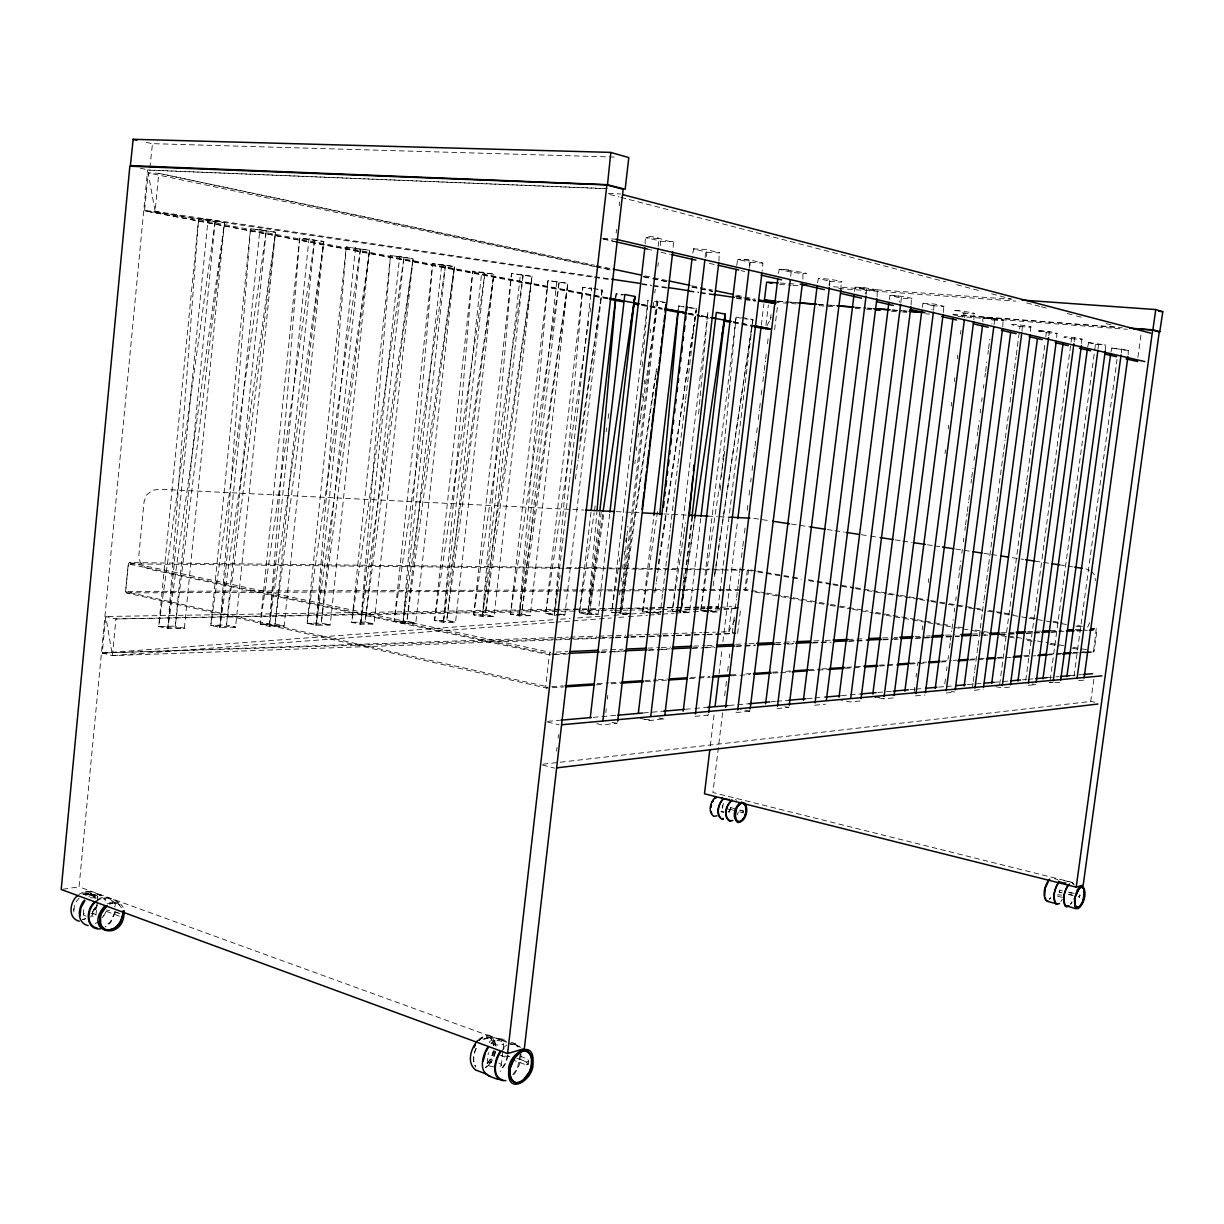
<?xml version="1.0" encoding="UTF-8"?>
<svg xmlns="http://www.w3.org/2000/svg" width="1224" height="1224" viewBox="0 0 1224 1224"><rect width="100%" height="100%" fill="white"/><g stroke="black" fill="none" stroke-linecap="round" stroke-linejoin="round"><path stroke-width="0.75" stroke-dasharray="5 3.75" d="M520.322 1053.971L517.568 1067.634L512.366 1075.422M520.919 1053.573C521.256 1061.805 518.089 1070.005 512.581 1076.095M723.353 803.357L722.053 810.41M167.826 628.646L198.625 218.683L208.065 219.264L224.543 222.431L184.38 628.279L167.826 628.646L158.692 626.474L198.625 218.683L215.118 221.85L224.543 222.431L175.262 626.122L158.692 626.474L215.118 221.85L208.065 219.264L167.826 628.646L224.543 222.431M219.907 627.468L250.507 228.628L275.507 232.223L235.589 627.116L219.907 627.468L210.819 625.357L250.507 228.628L275.507 232.223L226.501 625.02L210.819 625.357L266.128 231.611L259.901 229.225L219.907 627.468L275.507 232.223M269.265 626.351L299.651 238.037L323.763 241.495L284.136 626.015L269.265 626.351L260.222 624.301L299.651 238.037L323.763 241.495L275.109 623.98L260.222 624.301L314.461 240.868L308.983 238.649L269.265 626.351L323.763 241.495M316.098 625.296L346.254 246.973L369.556 250.293L330.235 624.974L316.098 625.296L307.117 623.307L346.254 246.973L369.556 250.293L321.269 623.001L307.117 623.307L360.315 249.65L355.526 247.6L316.098 625.296L369.556 250.293M360.621 624.286L390.533 255.449L413.069 258.662L374.054 623.995L360.621 624.286L351.701 622.343L390.533 255.449L413.069 258.662L365.165 622.052L351.701 622.343L403.889 258.004L399.728 256.091L360.621 624.286L413.069 258.662M402.971 623.337L432.638 263.512L454.441 266.603L415.778 623.047L402.971 623.337L394.128 621.44L432.638 263.512L454.441 266.603L406.949 621.165L394.128 621.44L445.352 265.945L441.757 264.17L402.971 623.337L454.441 266.603M443.333 622.419L472.724 271.192L493.853 274.176L455.542 622.144L443.333 622.419L434.551 620.568L472.724 271.192L493.853 274.176L446.775 620.308L434.551 620.568L484.842 273.503L481.766 271.85L443.333 622.419L493.853 274.176M482.378 616.605L511.51 273.442L531.996 276.364L494.022 616.376L482.378 616.605L473.673 614.831L511.51 273.442L531.996 276.364L485.347 614.601L473.673 614.831L523.061 275.691L520.46 274.1L482.378 616.605L531.996 276.364M519.129 615.886L547.969 280.541L567.86 283.371L530.252 615.672L519.129 615.886L510.5 614.142L547.969 280.541L567.86 283.371L521.654 613.943L510.5 614.142L559.016 282.698L556.843 281.214L519.129 615.886L567.86 283.371M593.365 288.359L602.132 290.073L564.891 614.999L554.243 615.198L582.823 287.334L591.605 288.007L554.243 615.198L545.705 613.499L582.823 287.334L591.62 289.048M590.978 512.229L579.396 612.872L587.857 614.54L596.899 512.06M615.81 297.616L616.146 293.821L624.837 294.51M626.826 537.826L620.048 613.913L626.55 613.79M626.994 535.913L627.851 526.412M642.095 366.619L642.615 360.912M643.288 353.292L648.032 300.033L611.663 612.291L616.682 613.255M683.436 580.543L680.498 612.734L689.495 612.551L700.801 518.119M683.604 578.646L684.293 571.072M698.598 413.926L699.287 406.368M699.47 404.471L707.916 311.692L672.282 611.174L677.209 612.107M720.125 490.365L720.645 484.658M721.349 477.039L736.052 317.184L744.391 317.873L752.913 319.541L717.555 612L710.654 612.138M506.415 1042.114L79.055 886.849L147.63 169.968L607.9 188.634M613.729 637.826L112.424 655.605L102.25 653.019L105.754 616.483L571.44 609.108M607.915 298.931L144.57 210.757L148.196 172.89L158.768 173.334L594.512 265.226M149.879 167.856L152.48 143.652L617.003 157.146M83.278 914.558L83.813 908.958M112.424 655.605L115.943 618.931L105.754 616.483L112.424 655.605L554.12 622.282M607.548 297.799L155.111 211.385L158.768 173.334L611.954 269.815M95.962 915.169L97.216 902.134M97.4 900.267L97.767 896.549M215.118 221.85L175.262 626.122L184.38 628.279L158.692 626.474M266.128 231.611L226.501 625.02L235.589 627.116L210.819 625.357M314.461 240.868L275.109 623.98L284.136 626.015L260.222 624.301M360.315 249.65L321.269 623.001L330.235 624.974L307.117 623.307M403.889 258.004L365.165 622.052L374.054 623.995L351.701 622.343M445.352 265.945L406.949 621.165L415.778 623.047L394.128 621.44M484.842 273.503L446.775 620.308L455.542 622.144L434.551 620.568M523.061 275.691L485.347 614.601L494.022 616.376L473.673 614.831M559.016 282.698L521.654 613.943L530.252 615.672L510.5 614.142M487.121 1063.442L488.376 1052.502M501.259 1065.538L502.926 1050.957M503.141 1049.136L503.768 1043.659A7.237 2.31 5.5 0 0 494.297 1040.232A7.237 2.31 5.5 0 0 491.987 1043.965A7.237 2.31 5.5 0 0 503.768 1043.659M559.123 567.401L129.453 562.596L128.474 563.667L125.582 591.636L547.908 686.878L546.516 688.087L126.531 592.89L125.582 591.636L128.26 563.851L129.453 562.596L550.601 652.346L549.438 653.876L545.69 686.664L546.516 688.087L563.667 686.955M556.599 751.092L557.012 747.436M558.067 738.286L558.481 734.645M616.116 233.08L616.544 229.408M619.268 205.632L619.696 201.975M615.703 297.616L616.146 293.821L622.878 295.137M609.674 514.065L598.046 614.341L587.857 614.54L599.668 512.275M601.229 512.122L589.601 612.688L579.396 612.872L594.176 512.841M645.293 243.882C642.661 227.985 667.355 243.362 673.567 241.832L672.955 250.078M658.191 246.544L659.017 238.527L646.119 237.793M605.819 712.506L606.263 708.696M607.364 699.21L607.808 695.416M619.558 594.803L620.002 591.008M621.103 581.522L621.547 577.713M622.664 568.227L623.108 564.432M624.209 554.931L624.653 551.137M625.77 541.651L626.198 537.856M634.843 463.819L635.287 460.025M636.404 450.524L636.847 446.729M637.949 437.243L638.393 433.449M639.509 423.948L639.953 420.153M641.055 410.667L641.498 406.873M642.6 397.372L643.044 393.577M644.161 384.091L644.604 380.297M650.143 332.836L650.587 329.042M653.249 306.26L653.692 302.466M654.794 292.964L655.238 289.17M657.9 266.388L658.344 262.594M660.333 245.504L660.501 241.067L646.364 237.716M664.693 302.297L656.645 300.722L620.048 613.913L656.477 368.638M656.645 300.722L657.716 301.915L621.44 612.107L614.922 612.23M650.893 613.301L642.585 611.709L653.999 514.876M692.692 253.154L694.008 248.747M662.505 594.206L660.272 613.117L652.774 613.27M662.735 592.309L670.125 529.87M670.354 527.972L677.759 465.533M677.974 463.636L685.379 401.197M685.608 399.315L693.014 336.875M693.228 334.978L694.574 323.626M694.804 321.728L696.15 310.376L657.915 566.268M705.146 257.728L705.651 249.574M706.569 256.459L706.768 252.037L693.304 248.977M718.962 261.049L719.177 252.618M692.004 516.39L680.498 612.734L694.941 516.344M692.6 516.237L681.294 611.006L675.878 611.097M736.68 265.531L737.735 259.381L750.159 262.334L749.715 268.607M708.926 612.168L700.786 610.638L736.052 317.184L741.178 318.179M749.149 268.24L750.006 260.238L737.873 259.35L750.006 259.978L762.919 263.191L762.124 271.315M710.272 746.028L714.173 713.791M719.008 673.98L721.992 649.347M722.91 641.759L737.628 520.429M761.297 325.171L763.883 303.827M738.913 607.884L731.768 606.568L728.708 631.706L717.249 632.089M765.933 325.247L768.381 304.99M722.604 712.796L712.904 792.54L1073.968 882.81M724.669 695.768L725.602 688.194M725.832 686.312L726.75 678.739M727.668 671.165L728.356 665.489M729.274 657.931L729.734 654.136M732.273 633.328L733.421 623.857M733.65 621.976L734.339 616.299M735.257 608.726L736.404 599.27M736.634 597.373L738.026 586.021M738.256 584.123L739.403 574.668M739.633 572.771L740.551 565.197M741.469 557.639L742.616 548.168M742.846 546.287L743.549 540.61M744.467 533.037L745.156 527.36M747.221 510.332L748.139 502.758M749.057 495.184L749.761 489.508M750.679 481.935L751.138 478.156M752.056 470.582L752.745 464.906M753.663 457.348L754.81 447.877M755.04 445.995L755.744 440.319M756.662 432.745L757.35 427.069M758.268 419.495L759.416 410.04M759.645 408.143L760.333 402.466M761.252 394.893L761.955 389.217M762.873 381.643L764.021 372.188M764.25 370.291L765.398 360.835M765.627 358.938L766.545 351.38M767.463 343.806L768.167 338.13M770.432 319.495L771.059 314.277M778.449 273.472L779.26 269.234L791.76 270.06M737.628 633.42L740.704 608.206M774.624 329.715L777.776 303.873M755.698 570.782L748.17 569.512L747.313 570.246L744.988 589.341L745.63 590.335L753.143 591.682M790.719 276.379L791.347 270.106M802.913 279.087L802.959 272.631M817.556 282.729L818.366 278.506L829.382 281.122L829.122 285.467M829.612 285.467L829.933 279.24M840.873 290.103L841.179 281.765M854.429 291.45L855.224 287.242L865.628 289.721L865.337 294.035M866.271 294.188L866.929 288.145L855.392 287.212M877.118 296.774L877.226 290.379M889.251 299.696L890.032 295.504L899.87 297.83L899.564 302.144M900.895 302.45L901.553 296.407L890.215 295.474M911.146 304.898L911.283 298.503M922.192 307.499L922.972 303.307L932.275 305.526L931.969 309.81M933.637 310.253L934.004 304.087M943.337 312.579L943.505 306.199M914.114 692.279L914.848 686.603M916.072 677.117L916.577 673.338M917.556 665.749L918.046 661.954M922.207 629.748L922.697 625.954M928.343 582.379L928.832 578.585M945.02 453.523L945.509 449.728M948.202 428.89L948.692 425.095M951.14 406.154L951.629 402.359M954.337 381.521L954.827 377.726M957.275 358.77L957.765 354.991M960.457 334.137L960.947 330.358M962.676 317.093C967.633 310.957 950.268 306.704 953.404 314.889L1122.27 327.787M964.65 317.643L965.032 311.493M973.86 319.847L974.044 313.497M983.025 321.897C980.21 313.864 996.55 317.781 991.807 323.993M944.806 683.91L945.54 678.218M946.534 670.645L947.024 666.851M948.019 659.277L948.508 655.483M949.503 647.909L950.237 642.233M950.497 640.336L951.721 630.865M951.981 628.968L953.205 619.497M954.2 611.923L954.689 608.129M955.684 600.556L956.189 596.761M957.168 589.188L957.673 585.393M958.652 577.82L959.402 572.144M959.647 570.246L960.886 560.776M961.865 553.202L962.37 549.408M963.365 541.834L963.854 538.04M964.849 530.466L965.338 526.672M965.583 524.79L967.067 513.422M967.312 511.525L968.551 502.054M968.796 500.157L970.035 490.686M971.03 483.113L971.519 479.318M971.764 477.421L973.004 467.951M973.998 460.377L974.488 456.583M975.482 449.009L976.232 443.333M977.211 435.744L977.716 431.965M977.961 430.068L979.2 420.597M980.179 413.024L980.684 409.229M981.663 401.656L982.168 397.861M983.408 388.39L983.897 384.611M984.892 377.023L985.381 373.243M985.626 371.346L986.865 361.876M987.86 354.302L988.349 350.508M988.594 348.611L989.834 339.14M994.072 324.651L994.76 318.653L983.974 317.72M1002.808 326.747L1003.022 320.413M972.529 687.031L973.034 683.252M973.279 681.37L974.518 671.93M974.763 670.048L977.746 647.419M978.007 645.522L982.229 613.469M982.474 611.572L983.714 602.147M983.974 600.265L985.213 590.825M985.458 588.943L988.441 566.314M988.686 564.417L992.924 532.348M993.169 530.466L994.408 521.042M994.653 519.144L999.136 485.194M999.381 483.312L1003.604 451.243M1003.848 449.361L1005.103 439.936M1005.348 438.039L1009.815 404.088M1010.075 402.206L1012.799 381.46M1013.059 379.578L1014.298 370.138M1014.543 368.256L1016.042 356.934M1016.287 355.052L1020.005 326.425L1011.651 324.773M1022.025 331.306L1022.423 325.202M1030.577 331.413L1030.562 326.992M999.656 684.583L1005.179 642.998M1005.424 641.116L1026.523 482.332M1026.783 480.435L1044.868 344.342M1045.877 336.784L1046.245 332.546L1038.411 331.107M1048.846 335.774L1049.289 331.673L1038.855 330.725M1056.756 337.64L1056.756 333.249M1025.758 680.376L1071.49 338.941L1063.901 337.151M1074.167 341.787L1074.335 337.579M1081.695 343.607L1081.71 339.216M1087.708 346.683L1088.824 342.445M1050.177 680.039L1094.424 352.191M1094.684 350.309L1095.449 344.311L1088.427 342.552M1098.035 349.452L1098.479 343.347M1105.226 351.15L1105.517 344.893M1110.902 352.175L1112.019 347.953M1074.014 676.031L1117.053 359.458M1121.322 353.048L1121.521 348.84M1128.191 354.685L1128.237 350.324M1093.598 650.954L1096.23 628.677L1097.041 629.809L1094.118 651.153L1093.047 651.948L1094.118 651.153M1093.874 679.305L1090.691 701.459L542.752 764.22M1137.892 357.393L1141.212 333.142M575.372 479.089L576.443 471.531M576.703 469.649L578.049 460.193M578.309 458.296L602.132 290.073L596.884 289.66M603.631 514.814L589.601 612.688L598.046 614.341L579.396 612.872M652.346 398.856L621.44 612.107L629.809 613.714M652.622 396.974L655.36 378.094M655.636 376.212L656.447 370.551M559.781 613.974L564.891 614.999L545.705 613.499L588.943 319.541M590.044 311.998L590.595 308.234M554.243 615.198L558.419 586.847M559.536 579.289L560.102 575.51M579.855 441.298L580.696 435.622M580.972 433.724L602.132 290.073M654.733 592.722L656.125 583.312M656.401 581.431L696.364 308.479L678.601 305.985L678.157 309.779L678.601 305.985L684.17 307.071M594.451 510.959L595.277 505.298M606.155 431.689L606.721 427.91M608.114 418.47L608.955 412.809M587.857 614.54L602.897 512.917M618.074 569.022L611.663 612.291L617.095 612.719M619.191 561.495L619.757 557.731M639.571 424.177L640.121 420.429M640.412 418.547L657.716 301.915L666.3 302.603M651.428 612.413L642.585 611.709L657.778 509.781M695.278 516.452L681.294 611.006L689.495 612.551L679.167 611.725M683.833 533.909L672.282 611.174L677.438 611.587M684.109 532.027L685.517 522.602M708.237 611.25L700.786 610.638L723.675 458.159M723.965 456.277L725.098 448.749M714.602 574.408L752.913 319.541L744.605 318.837M713.118 585.929L714.25 578.371M714.525 576.473L752.913 319.541M644.864 719.268L650.311 719.987M722.16 807.916L722.68 805.27M730.804 807.289L728.127 814.878M731.111 807.243L728.295 815.199M493.349 1050.911L491.298 1057.643L486.693 1064.436M493.563 1050.88L491.482 1057.75L486.769 1064.666M494.787 1050.773L490.166 1062.417L485.239 1067.634M495.445 1051.691L491.436 1062.279M495.659 1051.646L493.563 1058.531M507.623 1055.425L505.298 1063.075L500.081 1070.816M508.205 1055.318L505.772 1063.35L500.31 1071.474M96.65 905.622L92.152 915.307M96.925 905.056L94.753 911.865L90.194 917.572M97.155 905.026L94.952 911.956M114.796 912.247L110.236 922.146L105.126 926.339M115.423 912.201L110.65 922.59L105.279 926.996M74.511 905.24L73.624 912.217M1080.058 895.172L1079.094 897.177L1080.058 895.172L1078.726 894.668M1062.05 892.847L1059.158 892.112L1059.571 890.154L1061.392 890.445M742.234 812.721L743.534 811.038L743.152 812.782L739.097 811.925M511.571 1059.494L526.06 1064.834L526.748 1061.805L528.783 1061.376L528.278 1060.152A19.921 3.871 11.9 0 0 520.919 1056.496M526.06 1064.834L528.095 1064.39L528.783 1061.376M874.67 696.9L883.896 698.338M1049.412 682.365L1053.023 682.655M737.353 814.771L738.317 812.048M476.014 1048.341C473.504 1054.109 472.051 1061.33 475.646 1066.946M476.182 1048.448C473.734 1054.094 472.311 1061.162 475.83 1066.685M596.899 723.675L602.254 725.006L617.477 723.017M640.228 718.274L650.112 720.553L664.418 718.672M106.014 911.696L102.632 918.092M94.707 907.963L91.173 914.313M94.921 907.994L91.31 914.481M707.656 715.198L708.482 714.587M1087.662 627.132L1089.834 622.129M749.149 711.343L749.945 710.746M777.026 708.742L789.021 707.12M974.457 690.367L983.27 689.127M767.127 325.584L771.212 317.23M734.706 619.956L728.708 631.706L735.853 633.083M1070.602 903.939L1071.933 901.782M1070.663 904.398L1072.056 902.134M1060.933 901.461L1062.248 899.303M102.189 917.694L103.765 915.414M75.98 901.859L80.723 896.351M491.314 1062.111L486.004 1067.818M500.616 1052.089L506.721 1045.893M1049.351 899.105L1050.605 897.758M1049.351 899.288L1050.62 897.926M485.989 1067.542L488.789 1065.217M503.309 1047.851L506.659 1045.082M491.176 1043.995C494.741 1039.987 501.993 1037.401 505.772 1042.557M490.946 1043.322C494.664 1039.237 500.631 1037.309 505.604 1040.247M478.462 1039.497L484.888 1035.458L488.56 1035.137M478.691 1040.614C482.531 1036.009 489.983 1035.336 493.961 1040.109M478.768 1040.844C483.954 1033.867 496.179 1037.493 495.797 1046.459M95.181 923.692L98.486 921.657M107.207 903.955L112.792 901.583L119.049 902.547M97.629 899.747C104.055 894.27 115.102 898.034 115.637 906.846M96.727 901.048C104.79 894.821 118.085 899.334 123.211 907.244M88.771 896.504C94.064 892.296 103.091 893.321 105.8 900.038M78.764 894.591C86.812 888.349 100.016 892.755 105.203 900.497M483.679 1039.038L489.447 1037.432M483.694 1039.329L489.355 1037.738M82.62 919.775L85.711 918.811M82.651 919.499L85.68 918.566M109.594 903.863L112.792 902.945M109.625 904.123L112.776 903.22M779.076 269.311C831.218 275.446 795.921 274.696 779.26 269.234M91.188 895.8L94.646 894.775L100.98 895.769M82.13 894.056C86.981 891.286 93.911 893.52 96.237 898.569M83.614 894.361L89.719 893.428M83.645 894.606L89.627 893.688M855.056 287.319C861.436 286.339 895.846 292.796 865.796 289.874M889.879 295.565C896.213 294.663 929.368 300.89 900.038 297.998M983.652 317.796C989.834 317.047 1019.638 322.646 992.297 319.862M1038.549 330.817L1049.213 331.444L1057.138 333.418M660.746 241.281L673.124 241.618M706.998 252.236L719.743 252.878L705.988 249.482L693.656 248.855M750.373 262.517L762.368 262.946M749.792 711.098L740.183 709.109M860.074 701.015L850.053 701.949L840.934 699.96M893.153 697.94L883.636 698.827L874.9 697.022M954.827 692.034L951.14 691.422M829.566 281.291C860.35 284.152 825.053 277.863 818.519 278.475M1009.586 687.108L1001.813 687.827L993.597 686.236M1035.779 684.522L1032.26 683.941M1059.831 682.426L1049.565 682.487M62.99 889.236L79.055 886.849M932.443 305.679L943.979 306.413M963.15 312.962C991.042 315.685 960.718 310.269 954.368 310.697M1020.005 326.425C1046.627 329.088 1018.383 324.054 1012.095 324.391M1046.367 332.683L1057.169 333.448M1071.49 338.635C1096.949 341.205 1070.541 336.508 1064.344 336.784M1095.449 344.311L1105.915 345.076M1111.621 348.044L1128.62 350.508L1111.836 348.044M1077.441 631.094L1082.659 630.574M509.98 1044.363L513.101 1044.057L519.404 1046.245M695.018 716.377L708.115 715.122M749.593 711.266L737.246 712.444L733.253 711.481M814.572 705.254L825.603 704.198M915.491 695.859L924.916 694.957M946.137 692.983L954.705 692.187M1028.282 685.333L1035.688 684.644M1078.574 680.666L1083.638 680.192M547.648 721.334L559.567 720.263M593.227 717.356L616.712 715.26M643.396 712.934L662.444 711.266M685.302 709.262L693.855 708.543M694.819 708.436L706.248 707.441M729.122 705.437L748.92 703.739M771.028 701.765L775.511 701.413M776.735 701.276L788.807 700.25M807.213 698.613L812.935 698.108M814.847 697.94L822.987 697.252M841.515 695.615L860.564 693.947M877.7 692.447L891.332 691.285M910.09 689.617L914.129 689.28M915.812 689.112L923.615 688.454M938.67 687.108L944.5 686.633M946.29 686.45L954.001 685.807M967.235 684.614L982.49 683.283M993.873 682.319L1009.157 680.957M1022.346 679.825L1026.293 679.458M1028.053 679.32L1033.913 678.784M1047.254 677.622L1058.684 676.627M1070.113 675.617L1081.542 674.623M556.033 622.144L571.256 620.996M573.169 620.859L611.235 617.982M618.854 617.401L626.474 616.835M628.371 616.682L647.419 615.244M649.317 615.106L660.746 614.249M662.643 614.096L674.072 613.239M675.969 613.102L704.534 610.944M706.432 610.791L734.997 608.649M600.25 637.658L102.25 653.019L552.988 619.757M560.592 619.191L570.109 618.503M577.713 617.936L611.954 615.412M613.851 615.274L648.077 612.75M649.99 612.597L705.131 608.527M707.044 608.389L718.457 607.548M720.355 607.41L731.768 606.568M551.703 686.633L563.132 685.884M597.389 683.635L608.802 682.9M610.715 682.778L620.231 682.151M644.971 680.529L656.385 679.779M658.283 679.657L667.799 679.029M690.642 677.545L709.675 676.291M730.606 674.929L738.225 674.424M745.829 673.934L751.551 673.552M772.482 672.19L778.189 671.823M785.808 671.318L791.515 670.951M808.636 669.819L820.065 669.084M821.962 668.947L827.669 668.579M846.702 667.34L863.838 666.208M879.061 665.213L894.285 664.219M909.509 663.224L920.938 662.475M922.835 662.352L926.644 662.107M941.868 661.113L951.385 660.486M953.282 660.363L957.091 660.119M970.418 659.246L985.641 658.252M997.055 657.502L1006.572 656.875M1023.708 655.758L1029.415 655.391M1048.448 654.136L1061.774 653.264M1073.188 652.53L1084.602 651.78M596.027 684.813L603.646 684.323M611.266 683.818L618.885 683.313M645.538 681.538L651.26 681.171M653.157 681.049L666.499 680.162M689.341 678.647L696.961 678.142M698.858 678.019L710.287 677.27M731.233 675.878L750.281 674.623M773.124 673.108L778.846 672.726M780.744 672.603L790.276 671.976M809.309 670.721L828.357 669.452M845.493 668.319L862.629 667.187M879.765 666.055L885.488 665.672M887.385 665.55L895.004 665.045M910.243 664.051L927.379 662.903M940.705 662.031L946.412 661.649M969.27 660.134L984.509 659.139M997.835 658.252L1011.162 657.365M1024.488 656.492L1035.917 655.727M1047.346 654.978L1062.585 653.968M1072.102 653.341L1077.809 652.958M1079.721 652.836L1085.428 652.453M551.642 654.09L566.896 653.417M601.229 651.887L622.205 650.954M648.904 649.76L669.88 648.827M692.769 647.802L700.388 647.465M702.301 647.389L713.745 646.869M736.619 645.859L755.698 645.002M774.761 644.161L793.825 643.304M812.904 642.462L830.071 641.697M849.135 640.841L854.857 640.596M856.769 640.504L864.389 640.167M883.453 639.326L898.722 638.637M915.873 637.872L931.127 637.199M946.397 636.511L959.738 635.929M973.08 635.332L978.802 635.072M980.715 634.996L988.349 634.644M999.779 634.139L1015.048 633.466M1026.477 632.946L1032.199 632.701M1034.112 632.609L1039.834 632.364M1051.278 631.844L1057.001 631.599M1058.898 631.508L1064.62 631.247M1076.064 630.743L1087.509 630.238M568.196 653.968L549.132 654.825L151.914 569.772L144.937 567.446L140.148 562.137L138.863 555.283L144.08 501.457L146.666 494.878L152.77 490.212L159.763 489.263L583.695 510.026M600.632 652.514L612.077 652.01M613.974 651.918L623.521 651.489M648.307 650.372L659.751 649.868M661.664 649.776L669.283 649.439M692.172 648.399L703.616 647.894M705.529 647.802L715.061 647.374M736.037 646.44L755.116 645.583M776.092 644.635L785.624 644.207M787.537 644.115L793.259 643.87M812.338 643.013L831.402 642.156M848.569 641.376L863.823 640.703M882.902 639.846L892.434 639.418M894.346 639.326L898.156 639.158M915.322 638.377L930.592 637.704M945.846 637.016L953.465 636.664M955.378 636.587L959.188 636.419M972.544 635.807L982.076 635.378M983.989 635.302L987.799 635.134M1001.156 634.522L1014.497 633.925M1025.941 633.42L1041.211 632.731M1050.743 632.303L1060.275 631.875M556.323 652.086L567.768 651.596M602.116 650.112L623.092 649.194M647.894 648.123L659.353 647.618M661.251 647.542L670.798 647.129M693.687 646.134L705.131 645.645M707.044 645.553L714.678 645.232M735.655 644.314L747.099 643.824M749.012 643.732L756.646 643.411M775.725 642.585L794.804 641.743M813.884 640.917L823.415 640.504M825.328 640.427L831.05 640.183M848.217 639.433L865.383 638.683M882.55 637.949L892.097 637.536M894.01 637.444L897.819 637.276M914.986 636.541L924.533 636.128M926.43 636.036L930.255 635.883M945.509 635.21L955.057 634.797M972.223 634.063L983.668 633.558M1000.834 632.823L1014.191 632.242M1027.548 631.661L1040.905 631.079M1050.437 630.666L1061.881 630.161M1075.238 629.595L1084.785 629.182M615.641 637.75L628.983 637.276M630.896 637.214L648.047 636.602M649.959 636.541L661.388 636.128M663.301 636.067L674.73 635.654M676.643 635.593L705.223 634.567M707.135 634.506L731.921 633.619M102.25 653.019L568.273 637.153M570.185 637.092L596.929 636.189M598.842 636.128L625.571 635.21M627.484 635.149L671.41 633.649M673.322 633.588L701.964 632.609M703.877 632.548L715.336 632.165M602.162 637.597L613.606 637.245M615.519 637.184L628.876 636.771M630.788 636.725L661.312 635.776M663.224 635.715L674.669 635.363M676.581 635.302L705.192 634.43M707.105 634.369L735.731 633.481M554.457 610.133L115.943 618.931L599.316 610.638M556.354 610.087L571.608 609.782M573.521 609.751L600.204 609.215M602.116 609.169L647.879 608.252M649.776 608.221L705.07 607.104M706.982 607.073L718.412 606.844L706.952 606.966M545.705 613.499L554.594 613.331M642.585 611.709L648.23 611.618M700.786 610.638L705.973 610.547M601.229 610.608L612.704 610.409M614.601 610.378L627.989 610.149M629.886 610.118L660.455 609.583M662.368 609.552L673.843 609.353M675.74 609.322L704.397 608.833M706.309 608.802L736.879 608.282M573.352 609.078L647.787 607.9M649.699 607.869L674.501 607.471M676.413 607.441L705.039 606.997M112.669 903.19L115.806 902.929M561.525 589.968L125.797 591.437L126.531 592.89L577.483 591.039M563.423 589.953L578.722 589.907M580.635 589.892L618.854 589.769M620.767 589.754L653.249 589.647M655.161 589.647L666.621 589.601M668.534 589.601L699.118 589.494M701.031 589.494L723.965 589.417M725.878 589.402L744.988 589.341L765.015 592.798M579.396 591.024L606.14 590.917M608.053 590.901L661.557 590.687M669.191 590.657L680.666 590.611M682.579 590.595L694.039 590.549M701.673 590.519L724.608 590.427M726.521 590.427L745.63 590.335L748.568 570.384L748.17 569.512L725.251 569.252M85.451 891.607L91.724 892.602L95.9 897.269M85.175 893.138L92.29 894.576L96.023 898.737M1071.046 882.611L1072.392 882.626L1074.397 885.044M566.758 567.477L576.305 567.584M578.218 567.615L604.947 567.905M606.859 567.936L652.683 568.441M654.595 568.456L679.427 568.747M681.34 568.762L709.981 569.083M711.894 569.099L723.338 569.236M563.943 568.303L128.26 563.851L549.438 653.876M565.855 568.318L621.241 568.915M623.154 568.931L636.526 569.068M638.438 569.099L668.993 569.42M670.905 569.435L678.555 569.512M686.19 569.604L712.934 569.879M714.831 569.91L743.488 570.216M149.588 170.182L607.303 188.771M608.343 193.438L620.507 193.943M616.146 511.617L623.796 511.984M625.693 512.076L639.066 512.734M663.898 513.942L686.802 515.074M707.809 516.1L717.356 516.559M719.268 516.666L730.728 517.216M607.747 298.212L144.57 210.757L155.111 211.385L592.86 276.394M602.82 238.405L614.938 239.124M780.162 283.035L797.467 284.182M833.483 286.783L1010.749 299.192M779.581 284.381L791.01 285.192M792.923 285.33L798.629 285.728M838.639 288.573L1015.828 301.119M923.156 303.292L934.249 303.996L943.903 306.382M777.944 301.18L796.962 302.634M817.877 304.24L834.998 305.556M855.913 307.147L865.414 307.882M867.311 308.035L873.018 308.463M892.036 309.917L901.537 310.651M903.45 310.804L907.244 311.095M952.884 314.583L1118.308 327.267M776.873 301.288L788.256 302.16M790.153 302.313L797.757 302.894M818.626 304.485L828.113 305.22M830.01 305.373L835.701 305.801M854.689 307.255L866.072 308.127M867.969 308.28L871.763 308.57M892.633 310.177L907.826 311.34M774.257 302.19L796.487 303.904M819.07 305.633L836.191 306.949M855.224 308.417L864.894 309.091M866.638 309.305L872.498 309.672M891.363 311.202L901.032 311.875M902.776 312.089L906.739 312.319M925.604 313.849L929.567 314.063M957.933 316.358L1127.396 329.317M618.916 612.857L627.989 613.576M710.104 611.403L717.555 612L709.446 610.485M653.188 612.566L660.272 613.117L653.647 611.862M689.571 307.928L696.364 308.479M1088.641 342.536L1105.884 345.061M747.313 570.246L756.095 571.669M144.57 210.757L592.737 277.114M594.635 277.404L609.766 279.638M641.912 284.396L651.367 285.804M653.249 286.079L666.499 288.038M689.188 291.404L698.644 292.796M700.526 293.072L713.776 295.03M736.466 298.396L755.376 301.196M594.757 276.685L609.843 278.919M641.927 283.693L651.367 285.085M653.249 285.376L666.453 287.334M689.097 290.7L698.537 292.092M700.419 292.383L713.623 294.341M736.267 297.707L755.132 300.507M753.647 518.333L770.63 520.919M791.393 524.086L810.273 526.947M827.271 529.533L832.932 530.405M834.814 530.681L844.254 532.119M861.252 534.704L868.795 535.852M870.692 536.143L878.235 537.29M895.234 539.876L900.895 540.733M902.776 541.023L912.217 542.462M927.318 544.757L932.979 545.613M934.876 545.904L940.537 546.761M955.638 549.056L970.739 551.351M983.958 553.37L989.619 554.227M991.501 554.518L999.059 555.665M1012.279 557.67L1023.601 559.399M1034.923 561.112L1050.024 563.407M1059.464 564.845L1072.683 566.85M1059.158 892.112L1060.979 892.388M757.579 571.103L782.029 575.265M783.911 575.586L800.848 578.462M808.376 579.748L830.943 583.588M832.825 583.909L853.526 587.413M855.408 587.734L887.385 593.181M889.267 593.502L898.676 595.093M900.558 595.415L928.786 600.219M930.668 600.54L938.196 601.81M940.078 602.132L947.59 603.417M949.472 603.738L981.464 609.169M988.992 610.455L994.638 611.403M996.52 611.725L1002.15 612.688M1004.032 613.01L1013.441 614.601M1030.379 617.477L1037.906 618.763M1052.961 621.318L1062.356 622.924M1077.411 625.479L1084.938 626.764M757.977 571.99L801.23 579.35M808.758 580.635L831.326 584.475M833.207 584.797L853.893 588.316M855.775 588.637L865.184 590.243M867.051 590.565L885.87 593.762M887.752 594.084L917.847 599.209M919.714 599.531L929.123 601.122M931.005 601.443L966.746 607.532M968.628 607.854L985.549 610.73M987.431 611.051L994.959 612.337M996.826 612.658L1002.471 613.622M1004.353 613.943L1026.921 617.783M1028.803 618.105L1051.37 621.945M1053.252 622.266L1066.425 624.5M1075.82 626.107L1081.465 627.071M766.897 593.135L791.301 597.45M793.183 597.786L817.586 602.101M819.468 602.438L828.862 604.09M830.729 604.427L838.241 605.758M840.123 606.094L868.29 611.082M875.803 612.413L915.231 619.39M917.097 619.711L950.895 625.693M958.407 627.025L964.053 628.019M975.314 630.023L988.456 632.349M999.717 634.338L1024.136 638.668M1026.003 638.989L1035.397 640.657M1037.279 640.994L1048.54 642.982M1050.421 643.319L1063.564 645.645M1072.943 647.297L1089.85 650.296M755.024 592.003L816.989 603.004M818.871 603.325L828.266 604.993M830.132 605.329L850.787 608.986M852.669 609.322L873.324 612.995M875.206 613.316L884.6 614.984M886.467 615.32L925.91 622.312M927.792 622.649L935.304 623.98M937.171 624.317L984.127 632.64M1001.033 635.639L1014.176 637.964M1027.319 640.305L1034.831 641.636M1049.855 644.298L1059.25 645.966M1072.392 648.292L1081.786 649.959M509.903 1056.649L500.754 1055.486L508.052 1058.194M106.35 910.044L109.579 910.641M641.498 304.577L662.123 308.479M688.378 313.436L699.623 315.547M701.505 315.914L709.002 317.322M733.375 321.927L752.133 325.462M641.345 304.256L661.985 308.203M688.271 313.222L699.531 315.364M701.413 315.731L710.807 317.521M733.329 321.82L752.102 325.416M641.667 305.357L662.306 309.29M688.577 314.293L709.201 318.209M733.589 322.861L752.347 326.425M1094.654 702.163L1090.813 701.352M654.488 301.288L657.716 301.915M594.818 266.664L148.196 172.89L155.111 211.385M596.685 267.062L611.633 270.198M643.411 276.869L650.877 278.445M652.744 278.827L667.692 281.964M691.988 287.074L712.552 291.388M736.833 296.483L755.529 300.416M140.286 168.208L145.87 169.386M596.379 265.608L611.342 268.775M645.002 275.874L667.447 280.602M691.759 285.728L712.322 290.057M736.634 295.198L755.33 299.13M643.656 276.563L651.122 278.139M652.989 278.537L667.906 281.719M692.141 286.875L712.659 291.251M735.043 296.009L755.56 300.37M784.89 706.722L788.547 707.518M146.268 142.305L152.25 143.744M731.707 807.886L743.534 811.038M731.325 809.63L743.152 812.782M603.294 239.017L614.463 241.572M647.97 249.268L651.688 250.124M661.006 252.251L670.308 254.393M709.4 263.359L716.851 265.072M741.04 270.626L744.773 271.483M658.986 717.968L663.898 719.1M602.851 238.787L615.886 241.786M611.969 722.298L616.957 723.461M547.495 722.038L559.139 724.822M1064.008 880.515L1072.392 882.626M1054.507 878.756L1057.72 879.551M1069.516 892.219L1074.06 893.367M1059.571 890.154L1062.463 890.888M1068.674 892.464L1071.995 893.306M739.495 810.181L742.631 810.976M1069.103 894.163L1072.132 894.928M1068.261 894.423L1073.249 895.693M726.245 808.651L730.866 809.829M542.584 765.015L554.533 768.121M609.797 194.494L619.023 196.896M620.874 197.37L916.042 274.176M917.893 274.65L945.555 281.841M956.633 284.733L980.608 290.975M991.685 293.852L1011.973 299.13M1026.737 302.971L1039.65 306.321M1041.486 306.811L1047.025 308.249M1067.313 313.528L1074.703 315.44M1076.539 315.93L1082.077 317.368M1106.068 323.61L1111.591 325.048M513.361 1043.154L518.563 1046.291M487.978 1035.167L503.538 1040.492M115.607 903.159L118.499 903.832L122.293 908.101M510.989 1042.205L516.253 1044.118M508.205 1042.772L520.766 1047.331M491.956 1038.243L489.86 1037.493L491.864 1039.344L493.93 1045.556M491.818 1038.549L489.722 1037.784L491.696 1039.604L493.716 1045.694M90.913 893.78L92.427 894.331M92.29 894.576L90.775 894.025L94.738 898.018M118.361 904.092L122.079 908.269M519.297 1059.066L526.748 1061.805M114.566 911.62L118.147 912.936M119.309 916.133L106.35 911.36M1078.313 896.626L1079.644 897.115M1085.902 568.869L1089.437 570.246M735.394 799.486L736.817 800.328M1072.255 883.192L1073.341 883.988M109.839 898.997L112.302 900.956L114.995 907.137M490.717 1036.07L492.92 1038.105L496.026 1046.321M503.936 1039.65L506.262 1041.808M515.855 1044.959L518.073 1047.025M1091.211 570.935L1094.73 575.249L1095.495 580.635M92.963 895.754L94.523 898.186M528.095 1064.39L527.59 1063.151A19.921 3.901 11.9 0 0 516.803 1058.393M494.45 1041.134L495.184 1044.929M73.777 908.744L73.853 912.11M498.902 1063.09A7.237 2.387 5.4 0 1 498.734 1066.731M494.068 1066.869A7.237 2.387 5.4 0 1 487.076 1064.268A7.237 2.387 5.4 0 1 491.864 1062.034M1062.463 897.253A4.789 0.979 9.3 0 1 1056.955 895.846M1057.368 894.912A4.789 0.979 9.3 0 1 1061.636 895.172M728.096 811.313A4.192 0.811 7.2 0 1 728.51 812.17M90.959 913.303A6.35 1.652 2.4 0 1 95.9 914.894A6.35 1.652 2.4 0 1 92.611 916.439M86.246 916.133A6.35 1.652 2.4 0 1 84.93 913.578M85.542 895.371A6.35 1.607 2.6 0 1 93.468 894.79A6.35 1.607 2.6 0 1 97.538 896.917A6.35 1.607 2.6 0 1 90.086 897.727M115.24 912.048A17.396 2.739 10 0 1 120.794 914.099"/><path stroke-width="1.5" d="M1159.924 331.796L1152.886 329.837L1155.777 309.504L1162.8 311.86L1159.74 331.811M514.401 1057.888C509.674 1064.865 505.803 1079.935 516.467 1083.225M510.041 1070.174L509.873 1074.335L511.953 1080.639M510.102 1074.182L510.194 1070.22M531.889 1063.641L532.073 1059.525M531.262 1067.787L531.568 1056.082L528.079 1051.385M735.226 817.846L736.374 808.452M735.15 815.628L735.257 813.271M744.911 816.24L746.12 811.436L745.324 805.101M746.105 811.466L746.227 809.049M1075.009 898.722L1074.947 903.817M1075.116 898.753L1075.391 905.76M1083.011 901.338L1084.326 890.919M1084.25 895.983L1083.883 888.991M597.067 510.163L615.641 299.513M659.797 514.661L678.096 311.676M689.296 516.176L692.906 476.411M693.427 470.735L693.947 465.059M507.593 1053.543L606.875 184.931L129.851 166.204L61.2 889.496L507.593 1053.543L524.346 1048.647L623.169 189.261L606.875 184.931M591.207 510.332L615.488 299.513M599.898 510.393L624.837 294.51L634.904 296.468L609.904 512.168M590.274 717.662L644.849 247.676M602.881 720.63L657.976 248.441M642.049 509.383L644.053 492.308M644.497 488.514L646.502 471.439M646.945 467.644L648.949 450.57M649.393 446.775L651.382 429.716M651.841 425.921L653.83 408.847M654.274 405.052L654.947 399.361M655.391 395.566L656.278 387.977M656.722 384.183L657.395 378.491M657.839 374.697L658.726 367.108M659.17 363.314L659.843 357.622M660.287 353.828L661.174 346.239M661.618 342.445L662.291 336.753M662.735 332.959L663.622 325.37M664.066 321.575L664.739 315.884M665.183 312.089L666.07 304.501M617.707 721.12L672.726 251.976M653.999 514.876L677.928 311.692M638.331 713.347L692.019 258.845M663.423 507.317L664.096 501.641M664.754 495.95L665.213 492.17M665.887 486.494L666.544 480.818M667.218 475.142L667.661 471.347M668.335 465.671L669.008 459.994M669.681 454.318L670.125 450.524M670.798 444.848L671.471 439.171M672.144 433.495L672.588 429.716M673.261 424.024L673.705 420.245M674.608 412.672L675.051 408.892M675.724 403.216L676.168 399.422M677.056 391.848L677.499 388.069M678.173 382.393L678.632 378.599M679.289 372.922L679.963 367.246M680.636 361.57L681.079 357.791M681.753 352.099L682.426 346.423M683.099 340.746L683.543 336.967M684.216 331.291L684.889 325.599M685.562 319.923L686.006 316.144M686.679 310.468L687.123 306.673M650.755 716.193L704.917 259.626M664.861 714.877L718.733 262.946M692.004 516.39L716.346 312.395L725.22 314.124L701.031 516.222M683.221 711.175L736.221 269.326M695.462 713.929L748.92 270.137M708.711 712.689L761.894 273.212M709.813 749.822L704.473 793.795L1076.202 887.155L1083.194 885.105L1159.266 331.872L1152.641 330.113L1133.654 328.659M715.091 706.217L718.779 675.878M737.858 518.532L761.068 327.068M725.648 707.365L777.76 279.149M737.705 710.012L790.245 279.975M750.174 708.849L802.454 282.882M765.627 703.754L817.096 286.523M777.5 706.324L829.367 287.365M789.266 705.223L840.873 290.103M803.372 700.373L853.954 295.244M815.046 702.851L866.041 296.086M826.399 699.914L876.889 298.671M839.037 697.16L888.777 303.491M850.772 697.665L900.65 304.332M861.053 698.583L910.901 306.78M872.819 694.115L921.718 311.294M884.126 696.441L933.392 312.151M894.101 695.507L943.107 314.476M904.857 691.239L952.915 318.668M915.98 693.488L964.405 319.525M925.436 692.616L973.615 321.728M935.258 688.515L982.535 325.676M946.229 690.688L993.827 326.533M955.21 689.862L1002.563 328.629M964.175 685.914L1010.657 332.347M974.962 688.026L1021.765 333.203M983.515 687.23L1030.072 335.192M991.715 683.436L1037.417 338.696M1002.334 685.486L1048.601 337.656M1010.473 684.736L1056.251 341.42M1017.94 681.079L1063.151 342.812M1028.405 683.084L1073.907 343.684M1036.162 682.349L1081.435 345.489M1042.97 678.83L1087.447 348.565M1053.267 680.774L1097.775 351.349M1060.688 680.085L1105.226 351.15M1066.884 676.673L1110.642 354.057M1077.028 678.57L1121.062 354.945M1084.112 677.912L1127.931 356.567M1076.202 887.155L1152.641 330.113M630.865 324.712L631.676 319.066M632.211 315.302L634.904 296.468L603.172 511.035M721.579 338.711L725.22 314.124L694.941 516.344M607.517 184.717L610.807 152.388L133.171 139.291L130.387 165.592L607.119 184.671L625.158 189.261L628.799 157.59L611.113 152.526M1075.024 898.783L1075.452 895.999M1083.806 898.691L1084.342 895.953M710.869 807.106L711.343 804.658M710.976 807.075L711.45 804.688M735.15 813.302L735.548 810.808M531.966 1063.518L529.732 1071.949M483.174 1061.116L485.285 1053.329M509.964 1070.296C511.403 1061.973 516.054 1051.11 525.754 1050.636M100.261 914.879L99.572 921.963L100.552 925.099M99.618 918.536L101.776 911.39M100.582 914.955L100.674 924.9L104.56 929.108M116.112 927.287L120.794 921.55L122.859 914.619M122.247 918.153L123.043 911.146M123.196 914.619L118.85 924.763M1082.888 901.308L1083.622 898.63M745.538 813.853L743.794 818.321L740.933 821.136M735.731 810.869L737.598 806.386M529.564 1071.857L530.925 1067.726M511.035 1066.027L514.677 1058.117L520.016 1052.319M100.49 914.925L106.809 905.944M712.184 802.317L713.317 800.251M712.276 802.393L713.378 800.374M529.411 1071.796L522.204 1081.435M529.579 1071.903L525.05 1079.002M500.264 1051.6C493.639 1059.494 490.472 1082.291 505.849 1080.547M500.616 1052.089C495.368 1059.755 491.115 1076.401 502.819 1080.073M487.902 1047.056C482.332 1055.057 477.957 1072.515 490.258 1076.309M485.867 1051.783L488.269 1047.545M473.902 1047.56L475.356 1045.036M1080.792 905.668L1082.934 901.262L1079.415 906.831L1077.059 907.565M1078.619 889.022L1075.651 896.044L1079.767 887.614L1078.635 889.19M1068.078 885.029C1064.36 891.057 1061.835 899.411 1065.201 906.081L1066.364 906.877L1069.195 906.005M1058.347 882.581C1054.614 888.578 1052.089 896.947 1055.486 903.572L1056.649 904.383L1059.51 903.511M1058.408 883.039C1054.859 888.746 1052.456 896.718 1055.685 903.037L1056.802 903.802L1047.147 901.323M1048.31 881.402L1045.235 888.318L1044.638 896.06M101.959 911.498L104.04 908.284M84.487 900.16C77.678 907.122 76.5 923.156 88.159 925.574M84.9 900.619L80.83 907.917L80.08 915.736M742.341 819.82L743.733 818.198M524.821 1078.711L527.33 1075.544M722.543 799.379C718.167 804.336 715.198 814.756 721.686 819.055L723.323 819.147M722.65 799.808C718.595 804.489 716.392 812.491 720.462 817.77M477.513 1040.645C471.133 1048.096 466.482 1062.126 475.065 1069.531M1079.522 907.061L1080.761 905.5M1069.562 883.973C1064.635 889.527 1062.126 898.615 1065.4 905.546L1076.263 908.82M1049.748 879.138C1044.852 884.539 1042.358 893.535 1045.663 900.313L1048.065 901.048M116.02 927.073L118.59 924.564M105.142 905.561C80.952 932.459 125.123 943.337 124.144 910.61M104.086 908.422L106.718 905.729M95.426 901.445C85.313 908.116 85.083 930.577 100.521 928.848M96.727 901.048C87.944 906.908 84.517 925.099 97.247 928.174M77.785 895.509C69.707 901.43 67.351 918.49 79.315 921.182M519.129 1082.812L524.974 1078.772M517.232 1054.95L520.047 1052.609M738.837 804.688L740.291 803.525M738.868 804.841L741.851 803.005M732.044 800.006C726.092 804.367 722.619 816.24 729.458 821.059L732.824 820.493M732.059 800.496C726.398 804.642 723.093 815.949 729.611 820.554L731.156 820.631M716.193 796.625C710.563 800.664 707.319 811.849 713.791 816.331L716.973 815.811M716.116 797.451L714.648 798.599L716.132 797.635M110.053 930.118L116.112 927.119M113.251 929.169L116.219 927.333M1079.415 907.03L1076.018 907.091L1074.825 903.802M1081.144 886.926L1079.767 887.813L1081.113 887.14M522.036 1081.083L516.421 1082.842M519.894 1052.563L522.908 1051.248M739.464 821.702L741.01 820.983M741.851 802.072C734.691 804.841 731.156 817.724 737.797 822.528C746.043 821.962 749.195 809.018 744.712 802.959M113.22 928.924L107.039 930.194L104.315 929.322M132.972 139.414L136.966 140.209M1152.886 329.837L1129.706 328.139M516.329 1083.164L519.282 1082.873M556.92 767.831L1097.943 704.029M522.77 1051.202L525.662 1050.957M561.877 724.73L1101.799 675.893M560.944 720.171L591.33 717.524M617.906 715.198L642.6 713.026M663.485 711.205L684.369 709.385M707.151 707.38L728.035 705.559M748.92 703.739L769.819 701.903M788.807 700.25L805.897 698.751M824.884 697.099L840.062 695.768M860.962 693.932L876.139 692.616M893.229 691.116L908.422 689.785M925.512 688.286L936.911 687.291M955.898 685.639L965.384 684.797M984.371 683.145L993.873 682.319M1010.963 680.819L1020.449 679.993M1035.642 678.662L1047.04 677.668M1060.336 676.505L1069.822 675.679M1083.118 674.516L1092.604 673.674M565.029 685.761L593.579 683.895M622.129 682.028L643.059 680.651M669.712 678.907L686.832 677.79M713.485 676.046L730.606 674.929M753.448 673.429L770.584 672.313M793.412 670.828L808.636 669.819M829.581 668.457L844.805 667.462M863.838 666.208L877.164 665.351M898.095 663.974L909.509 663.224M928.542 661.985L939.971 661.235M959.004 659.996L968.505 659.369M987.539 658.13L995.158 657.625M1014.191 656.385L1021.795 655.88M1038.931 654.764L1046.551 654.259M1063.671 653.142L1071.291 652.652M565.564 686.832L594.13 684.95M620.782 683.176L643.64 681.676M668.396 680.039L687.444 678.769M712.2 677.132L729.336 676M754.091 674.363L771.227 673.231M792.173 671.854L807.412 670.844M828.357 669.452L843.581 668.457M864.542 667.065L877.868 666.177M896.901 664.923L908.33 664.173M929.276 662.781L938.808 662.153M957.841 660.899L967.358 660.272M986.406 659.002L995.923 658.374M1013.074 657.242L1020.678 656.737M1037.83 655.605L1047.346 654.978M1062.585 653.968L1070.189 653.463M1085.428 652.453L1091.15 652.086M568.808 653.325L599.316 651.964M624.118 650.862L646.991 649.852M671.792 648.751L690.856 647.894M717.555 646.7L734.721 645.935M757.595 644.926L774.761 644.161M795.738 643.227L810.992 642.539M833.881 641.529L847.222 640.932M866.301 640.091L881.555 639.402M900.619 638.561L912.064 638.041M931.127 637.199L942.572 636.694M961.651 635.837L971.183 635.409M990.247 634.567L999.779 634.139M1016.945 633.374L1024.58 633.038M1041.731 632.273L1049.366 631.936M1066.532 631.171L1074.152 630.834M1089.406 630.146L1093.231 629.977M569.68 651.52L598.307 650.265M626.918 649.026L645.997 648.2M672.695 647.052L691.774 646.211M716.576 645.14L733.757 644.405M756.646 643.411L773.813 642.661M796.702 641.667L810.059 641.085M832.947 640.091L848.217 639.433M869.208 638.53L880.653 638.025M899.732 637.199L913.073 636.618M932.153 635.792L943.597 635.302M960.779 634.552L970.311 634.139M989.39 633.313L998.937 632.9M1016.104 632.15L1025.636 631.737M1042.802 631.003L1050.437 630.666M1067.603 629.916L1073.326 629.672M1090.507 628.922L1094.317 628.769M107.146 930.225L110.16 930.164M1076.998 907.78L1078.16 907.764M1066.502 906.311L1067.802 906.28M1081.022 886.91L1083.99 889.022M1080.991 887.109L1082.245 887.14M585.592 510.117L614.249 511.51M642.891 512.917L661.985 513.851M688.714 515.166L707.809 516.1M730.728 517.216L749.822 518.15M738.118 821.457L739.571 821.549M738.072 821.641L739.556 821.732M721.823 818.55L723.384 818.626M741.759 802.99L743.243 803.097M741.744 803.174L743.197 803.281M778.25 282.897L766.637 282.163L764.434 299.849L767.999 300.905M803.021 284.641L806.83 284.917M1022.025 300.064L1155.67 309.565M1158.715 311.248L1162.754 311.615M776.047 301.028L764.464 300.079M800.771 302.925L815.98 304.087M836.895 305.694L854 307.01M874.931 308.616L890.139 309.779M909.141 311.233L922.452 312.258M774.976 301.15L764.312 300.324L768.442 301.196M797.757 302.894L816.729 304.348M837.599 305.954L852.791 307.117M873.661 308.708L888.838 309.871M909.723 311.477L923.003 312.502M876.262 310.055L880.117 310.253M765.474 328.919L769.146 329.241M611.74 279.21L640.045 283.402M668.335 287.609L689.097 290.7M713.623 294.341L734.385 297.417M758.911 301.058L775.894 303.583L759.079 299.926M772.512 521.21L789.511 523.796M810.273 526.947L825.374 529.242M846.151 532.409L859.355 534.414M880.117 537.581L893.336 539.585M914.099 542.737L925.436 544.466M942.419 547.052L953.756 548.765M972.621 551.642L982.061 553.08M1000.941 555.941L1008.5 557.088M1025.483 559.674L1034.923 561.112M1051.921 563.698L1059.464 564.845M1074.565 567.14L1082.123 568.288M609.613 298.564L622.741 301.043M633.986 303.17L637.75 303.873M665.871 309.182L686.496 313.069M710.869 317.674L714.617 318.393M723.996 320.153L729.626 321.224M753.999 325.813L770.875 329.011L753.984 325.768M609.43 298.151L639.463 303.889M665.749 308.922L686.404 312.854M712.674 317.888L731.447 321.468M609.782 299.299L622.909 301.793M634.17 303.935L637.918 304.654M666.055 310.009L679.182 312.502M682.946 313.222L686.695 313.925M724.21 321.07L729.841 322.142M754.229 326.777L763.608 328.567M613.209 269.158L641.254 275.079M669.314 281L689.877 285.33M716.071 290.853L732.901 294.403M768.473 282.499L771.916 283.28M615.886 241.786L647.527 249.053M671.731 254.607L695.936 260.161M718.274 265.287L738.761 269.984M761.098 275.125L781.585 279.822M800.205 284.09L824.395 289.66M841.163 293.5L861.635 298.197M876.537 301.624L893.291 305.464M910.044 309.32L924.946 312.732M941.7 316.588L956.587 320M973.34 323.84L988.242 327.267M1001.278 330.25L1016.165 333.678M1029.2 336.677L1042.236 339.66M1055.272 342.659L1068.292 345.642M1079.461 348.213L1090.645 350.768M1105.532 354.195L1116.701 356.765M1126.019 358.892L1137.708 361.524M615.794 239.231L1144.838 361.585M622.817 194.647L1150.667 333.127M516.559 1082.903L511.984 1080.302M104.453 929.062L107.238 929.949M525.601 1050.574L528.217 1051.447M525.509 1050.911L530.023 1053.573L531.843 1059.678M475.493 1069.944L487.703 1074.565M488.973 1076.049L497.954 1079.446M738.21 821.472L736.909 820.753L738.164 821.656M743.106 803.265L744.391 803.984M1076.095 906.892L1077.166 907.596M1082.184 886.91L1083.148 887.614M1082.123 887.109L1083.194 887.844M104.422 929.353L100.445 925.069M514.111 1082.154L510.622 1077.594M527.927 1051.691L531.216 1056.236M735.961 819.499L737.001 820.784M736.94 820.952L735.058 815.612M744.452 803.816L746.059 806.907M744.36 803.801L745.324 805.27M1045.204 897.819L1045.877 899.334M1075.361 905.561L1076.126 907.122M1083.087 887.813L1083.913 889.175M711.159 811.527L711.71 813.424M99.924 921.901L100.766 924.931M1083.791 889.159L1084.219 891.041M509.949 1074.136L510.76 1077.64M531.415 1056.021L531.996 1059.724M745.967 806.891L746.212 809.141M99.756 918.459L99.68 922.009M122.813 911.253L122.966 914.649M1065.905 883.009A4.789 0.949 9.2 0 1 1061.208 882.366A4.789 0.949 9.2 0 1 1058.485 881.158M729.259 799.456A4.192 0.78 7.2 0 1 723.935 798.905A4.192 0.78 7.2 0 1 722.497 797.757M723.675 812.032A4.192 0.811 7.2 0 1 721.334 811.436M508.694 1070.556C506.675 1097.178 534.291 1079.476 532.991 1063.182C535.056 1036.56 507.363 1054.216 508.694 1070.556M1074.427 898.89L1074.825 906.54L1077.992 908.759C1084.235 904.077 1087.631 892.174 1082.399 885.885L1079.767 886.666L1077.059 890.307L1074.427 898.89M666.024 304.501L665.198 310.162L666.009 304.501M738.929 804.704L737.567 806.478L738.959 804.856"/></g></svg>
